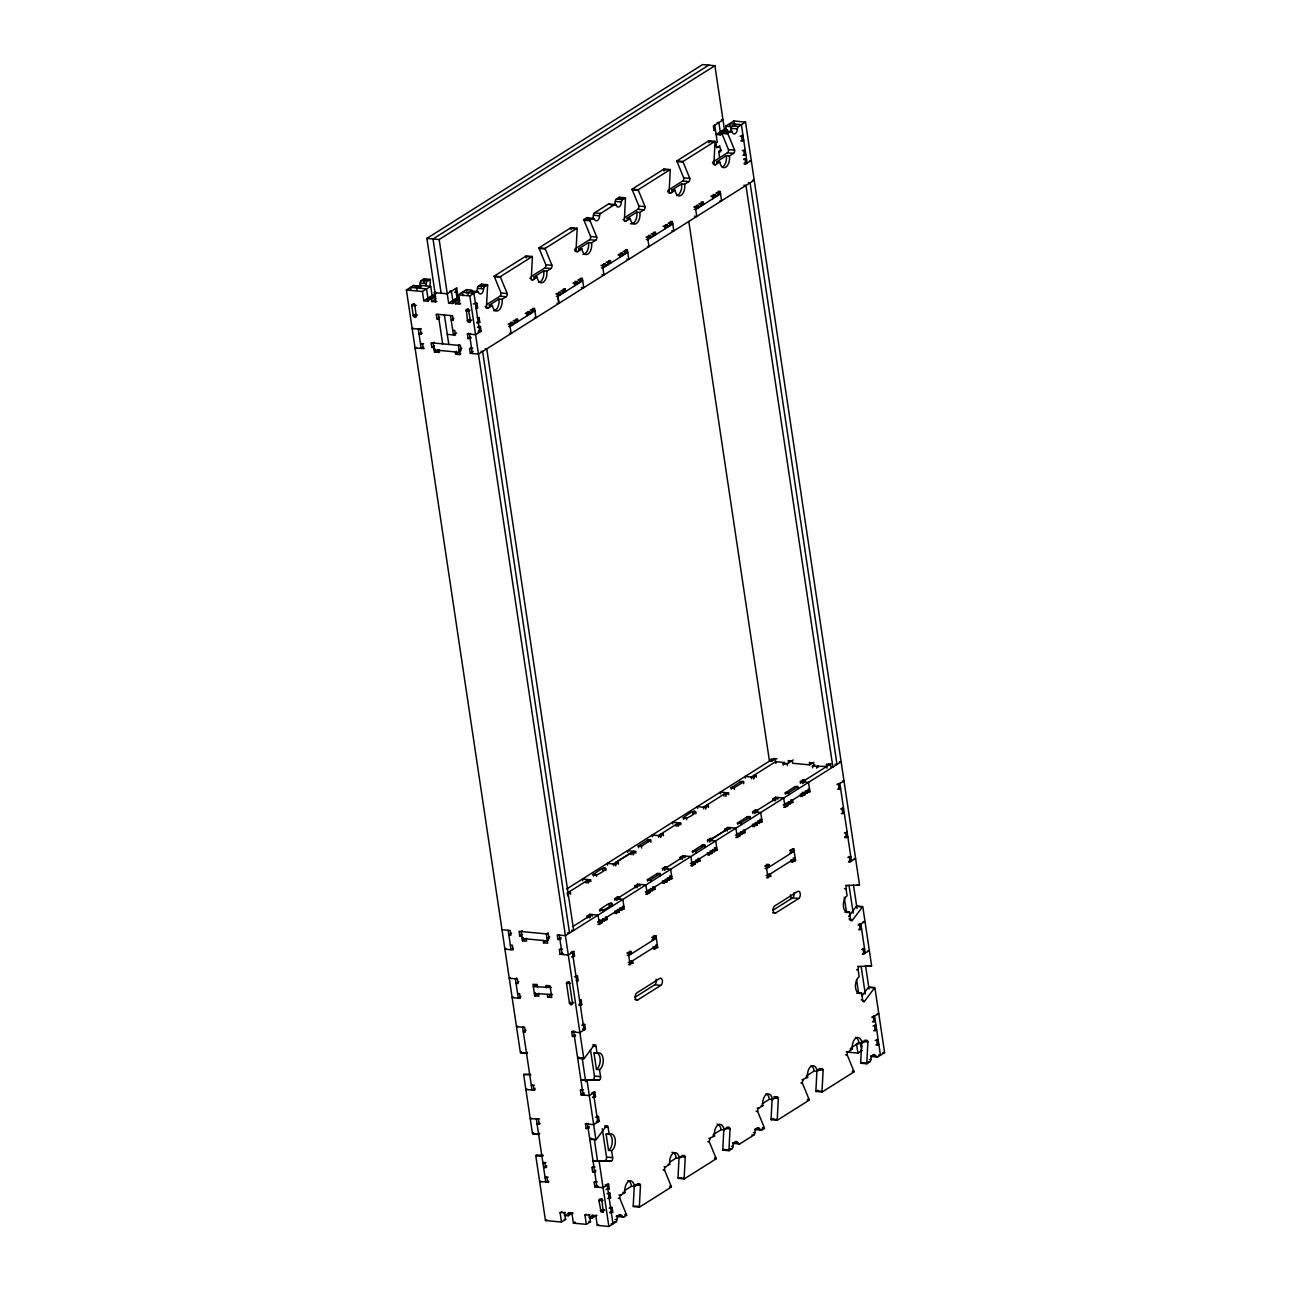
<?xml version="1.0" encoding="UTF-8"?>
<svg xmlns="http://www.w3.org/2000/svg" width="1291" height="1291" viewBox="0 0 1291 1291"><rect width="100%" height="100%" fill="white"/><g stroke="black" fill="none" stroke-linecap="round" stroke-linejoin="round"><path stroke-width="1.5" d="M424.061 282.164L424.19 279.518A2.485 1.404 -84.7 0 0 424.158 278.824L430.29 279.389A2.485 1.404 -84.7 0 1 430.323 280.099L429.984 286.715M481.317 287.506L481.446 284.859A2.485 1.404 -84.7 0 0 481.414 284.149L487.546 284.73A2.485 1.404 -84.7 0 1 487.595 285.424L486.497 306.596A2.485 1.404 -84.7 0 0 488.224 308.049L492.371 305.451A8.714 4.938 -84.7 0 0 498.407 310.55A8.714 4.938 -84.7 0 0 502.021 299.367L506.153 296.752A2.485 1.404 -84.7 0 0 507.185 293.557L500.505 277.291A2.485 1.404 -84.7 0 1 500.343 276.661L494.211 276.08A2.485 1.404 -84.7 0 0 494.372 276.71L501.053 292.992A2.485 1.404 -84.7 0 1 500.02 296.188L486.578 304.66M526.163 257.942L526.244 256.619A2.485 1.404 -84.7 0 0 526.195 255.925L532.328 256.489A2.485 1.404 -84.7 0 1 532.376 257.183L531.295 278.356A2.485 1.404 -84.7 0 0 533.022 279.824L537.153 277.21A8.714 4.938 -84.7 0 0 543.188 282.309A8.714 4.938 -84.7 0 0 546.803 271.126L550.934 268.512A2.485 1.404 -84.7 0 0 551.967 265.317L545.286 249.05A2.485 1.404 -84.7 0 1 545.125 248.421L538.992 247.856A2.485 1.404 -84.7 0 0 539.154 248.485L545.835 264.752A2.485 1.404 -84.7 0 1 544.802 267.947L531.359 276.419M570.961 229.701L571.025 228.378A2.485 1.404 -84.7 0 0 570.977 227.684L577.109 228.249A2.485 1.404 -84.7 0 1 577.158 228.959L576.076 250.131A2.485 1.404 -84.7 0 0 577.803 251.584L581.934 248.969A8.714 4.938 -84.7 0 0 587.97 254.069A8.714 4.938 -84.7 0 0 591.585 242.886L595.716 240.287A2.485 1.404 -84.7 0 0 596.749 237.092L590.068 220.809A2.485 1.404 -84.7 0 1 589.906 220.18L583.774 219.615A2.485 1.404 -84.7 0 0 583.935 220.245L590.616 236.511A2.485 1.404 -84.7 0 1 589.584 239.706L575.028 248.889M619.244 199.25L619.325 197.926A2.485 1.404 -84.7 0 0 619.277 197.233L625.409 197.797A2.485 1.404 -84.7 0 1 625.457 198.507L624.376 219.68A2.485 1.404 -84.7 0 0 626.103 221.132L630.234 218.518A8.714 4.938 -84.7 0 0 636.269 223.617A8.714 4.938 -84.7 0 0 639.884 212.434L644.015 209.836A2.485 1.404 -84.7 0 0 645.048 206.641L638.367 190.358A2.485 1.404 -84.7 0 1 638.206 189.729L632.074 189.164A2.485 1.404 -84.7 0 0 632.235 189.793L638.916 206.06A2.485 1.404 -84.7 0 1 637.883 209.255L624.441 217.727M664.042 171.025L664.107 169.702A2.485 1.404 -84.7 0 0 664.058 168.992L670.19 169.573A2.485 1.404 -84.7 0 1 670.239 170.267L669.158 191.439A2.485 1.404 -84.7 0 0 670.884 192.892L675.015 190.293A8.714 4.938 -84.7 0 0 681.051 195.393A8.714 4.938 -84.7 0 0 684.666 184.21L688.797 181.595A2.485 1.404 -84.7 0 0 689.83 178.4L683.149 162.133A2.485 1.404 -84.7 0 1 682.987 161.504L676.855 160.923A2.485 1.404 -84.7 0 0 677.017 161.553L683.697 177.835A2.485 1.404 -84.7 0 1 682.665 181.03L668.109 190.213M679.034 1157.833L678.017 1177.682A2.485 1.404 -84.7 0 0 678.065 1178.376L684.198 1178.957A2.485 1.404 -84.7 0 1 684.149 1178.247L685.247 1157.091A2.485 1.404 -84.7 0 0 683.52 1155.623L679.373 1158.237A8.714 4.938 -84.7 0 0 673.337 1153.137A8.714 4.938 -84.7 0 0 669.722 1164.321L665.591 1166.919A2.485 1.404 -84.7 0 0 664.558 1170.13L671.239 1186.397A2.485 1.404 -84.7 0 1 671.401 1187.026L639.416 1207.182L633.284 1206.617A2.485 1.404 -84.7 0 1 633.236 1205.923L634.252 1186.074M639.416 1207.182A2.485 1.404 -84.7 0 1 639.368 1206.488L640.465 1185.316A2.485 1.404 -84.7 0 0 638.738 1183.863L637.205 1183.718M708.824 142.785L708.888 141.461A2.485 1.404 -84.7 0 0 708.84 140.767L714.988 141.332A2.485 1.404 -84.7 0 1 715.02 142.042L713.939 163.199A2.485 1.404 -84.7 0 0 715.666 164.667L719.797 162.053A8.714 4.938 -84.7 0 0 725.849 167.152A8.714 4.938 -84.7 0 0 729.447 155.969L733.578 153.355A2.485 1.404 -84.7 0 0 734.611 150.159L727.93 133.893A2.485 1.404 -84.7 0 1 727.785 133.263L721.637 132.699A2.485 1.404 -84.7 0 0 721.798 133.328L728.479 149.595A2.485 1.404 -84.7 0 1 727.446 152.79L712.89 161.972M772.115 1099.141L771.098 1118.99A2.485 1.404 -84.7 0 0 771.147 1119.7L777.279 1120.265A2.485 1.404 -84.7 0 1 777.247 1119.571L778.328 1098.399A2.485 1.404 -84.7 0 0 776.601 1096.947L772.47 1099.545A8.714 4.938 -84.7 0 0 766.418 1094.445A8.714 4.938 -84.7 0 0 762.82 1105.629L758.672 1108.243A2.485 1.404 -84.7 0 0 757.639 1111.438L764.32 1127.705A2.485 1.404 -84.7 0 1 764.482 1128.334L761.577 1130.174A2.485 1.404 -84.7 0 1 760.044 1129.431A4.986 2.824 -84.7 0 0 756.978 1127.979A4.986 2.824 -84.7 0 0 754.848 1132.723A2.485 1.404 -84.7 0 1 753.783 1135.079L739.695 1143.971A2.485 1.404 -84.7 0 1 738.162 1143.245A4.986 2.824 -84.7 0 0 735.095 1141.777A4.986 2.824 -84.7 0 0 732.965 1146.521A2.485 1.404 -84.7 0 1 731.884 1148.893L728.979 1150.717L722.847 1150.152A2.485 1.404 -84.7 0 1 722.799 1149.442L723.815 1129.593M728.979 1150.717A2.485 1.404 -84.7 0 1 728.947 1150.023L730.028 1128.85A2.485 1.404 -84.7 0 0 728.302 1127.398L726.768 1127.253M861.694 1042.676L860.677 1062.525A2.485 1.404 -84.7 0 0 860.71 1063.219L866.842 1063.8A2.485 1.404 -84.7 0 1 866.81 1063.09L867.891 1041.934A2.485 1.404 -84.7 0 0 866.164 1040.465L862.033 1043.08A8.714 4.938 -84.7 0 0 855.981 1037.98A8.714 4.938 -84.7 0 0 852.383 1049.163L848.235 1051.778A2.485 1.404 -84.7 0 0 847.219 1054.973L853.9 1071.24A2.485 1.404 -84.7 0 1 854.045 1071.869L822.06 1092.041L815.928 1091.46A2.485 1.404 -84.7 0 1 815.896 1090.766L816.913 1070.917M822.06 1092.041A2.485 1.404 -84.7 0 1 822.028 1091.331L823.109 1070.158A2.485 1.404 -84.7 0 0 821.383 1068.706L819.075 1068.496M521.435 1051.745L520.806 1052.585L526.938 1053.149L527.567 1052.31M578.691 1057.071L578.061 1057.926L584.194 1058.491L594.312 1044.935A2.485 1.404 -84.7 0 1 596.039 1046.404L597.087 1053.375A8.714 4.938 -84.7 0 1 603.123 1058.475A8.714 4.938 -84.7 0 1 599.508 1069.658L600.557 1076.646A2.485 1.404 -84.7 0 1 599.524 1079.841L580.902 1079.857M533.538 1132.74L532.909 1133.579L539.041 1134.16L539.67 1133.304M590.794 1138.065L590.165 1138.92L596.297 1139.485L606.415 1125.946A2.485 1.404 -84.7 0 1 608.142 1127.398L609.191 1134.369A8.714 4.938 -84.7 0 1 615.226 1139.485A8.714 4.938 -84.7 0 1 611.627 1150.668L612.66 1157.64A2.485 1.404 -84.7 0 1 611.627 1160.835L593.424 1160.706L611.627 1160.835M848.671 916.529L856.256 906.363L862.404 906.928L852.286 920.483L849.978 920.273M862.049 995.829L868.359 987.357L874.507 987.938L864.389 1001.477L862.856 1001.332M603.22 1211.942L602.026 1200.969A1.872 1.42 57.8 0 0 600.234 1199.081A1.872 1.42 57.8 0 0 598.959 1200.678L601.073 1211.749A2.13 1.614 57.8 0 0 603.107 1212.007L603.123 1212.039M638.335 846.008L641.191 846.412L650.874 840.005L647.743 840.102L638.335 846.008L638.609 847.751M471.796 320.023L470.489 320.83A1.872 1.42 57.8 0 1 469.23 322.427A1.872 1.42 57.8 0 1 467.423 320.539L466.341 309.469A2.13 1.614 57.8 0 1 468.391 309.759L470.489 320.83L467.423 320.539L469.149 319.458M616.469 864.421L616.146 862.243L630.831 852.964L632.88 853.157L635.64 851.415L635.898 853.157M707.775 841.893L707.516 840.151L710.276 838.408L712.325 838.601L727.011 829.338L727.269 831.081M435.002 292.67L426.885 238.399L702.627 64.55L714.891 65.696L724.396 129.278L716.15 134.49L720.249 134.877L722.992 133.134M708.759 65.115L433.018 238.964L441.135 293.251M426.885 238.399L439.166 239.529L714.891 65.696M526.55 1053.504L520.418 1052.923L406.407 290.007L413.443 285.569L419.575 286.134A2.485 1.404 -84.7 0 1 421.108 286.876L414.976 286.295A2.485 1.404 -84.7 0 0 413.443 285.569M419.51 285.908A4.986 2.824 -84.7 0 0 420.172 283.019A2.485 1.404 -84.7 0 1 421.237 280.647L424.158 278.824M416.638 287.974L420.785 285.359L430.726 286.295L432.114 295.591L423.819 300.803L422.415 291.508L430.726 286.295M425.901 285.795A4.986 2.824 -84.7 0 0 426.304 283.6A2.485 1.404 -84.7 0 1 427.386 281.228L430.29 279.389M417.59 314.972L416.299 315.779A1.872 1.42 57.8 0 1 415.024 317.392A1.872 1.42 57.8 0 1 413.233 315.504L411.748 305.515L414.072 304.047M414.54 304.063L411.781 305.806L415.896 305.434M435.729 298.495L435.438 296.607L431.307 299.205L431.646 301.545L435.745 301.916L434.357 292.621L435.648 291.798M415.04 314.359L413.233 315.504L416.299 315.779L414.814 305.806L415.847 305.144M423.819 300.803L427.902 301.19L427.547 298.866L435.858 293.654M427.902 301.19L428.935 300.545M431.646 301.545L435.793 298.931M435.745 301.916L436.778 301.271M434.357 292.621L447.267 293.815L456.917 287.732L457.03 298.576M715.424 129.842L714.052 130.714L713.358 126.066L723.008 119.966L721.395 119.821M455.513 303.756L459.644 301.158L459.289 298.834L455.158 301.432L455.513 303.756L459.596 304.143L458.208 294.832L466.503 289.62L471.909 290.12L467.762 292.734L468.1 294.768M726.478 131.44L725.703 126.211L733.933 120.999L745.536 122.08L859.548 884.997L858.015 884.851M439.166 239.529L448.655 303.127L456.966 297.914L455.578 288.603M448.655 303.127L452.754 303.498L452.399 301.174L459.322 296.833M720.249 134.877L719.894 132.553L726.333 128.471M476.089 292.379A4.986 2.824 -84.7 0 0 477.444 288.361A2.485 1.404 -84.7 0 1 478.509 285.989L481.414 284.149M494.211 276.08L526.195 255.925M538.992 247.856L570.977 227.684M583.774 219.615L586.679 217.776L592.827 218.357A2.485 1.404 -84.7 0 1 594.344 219.083A4.986 2.824 -84.7 0 0 597.41 220.551A4.986 2.824 -84.7 0 0 599.557 215.807A2.485 1.404 -84.7 0 1 600.622 213.435L614.71 204.559A2.485 1.404 -84.7 0 1 616.243 205.285A4.986 2.824 -84.7 0 0 619.309 206.754A4.986 2.824 -84.7 0 0 621.439 202.009A2.485 1.404 -84.7 0 1 622.504 199.637L625.409 197.797M592.424 218.728A4.986 2.824 -84.7 0 0 593.424 215.226A2.485 1.404 -84.7 0 1 594.489 212.87L608.577 203.978L614.71 204.559M614.484 204.64A4.986 2.824 -84.7 0 0 615.307 201.428A2.485 1.404 -84.7 0 1 616.372 199.072L619.277 197.233M632.074 189.164L664.058 168.992M676.855 160.923L708.84 140.767M721.637 132.699L724.558 130.859L730.69 131.424A2.485 1.404 -84.7 0 1 732.223 132.166A4.986 2.824 -84.7 0 0 735.289 133.618A4.986 2.824 -84.7 0 0 737.419 128.89A2.485 1.404 -84.7 0 1 738.484 126.518L745.536 122.08M725.703 126.211L731.093 126.712L735.257 124.114L735.563 126.147M413.233 328.124L412.2 328.785L421.415 328.898M724.025 131.94L727.527 129.713M452.754 303.498L453.786 302.852M458.208 294.832L469.795 295.913L476.847 291.476A2.485 1.404 -84.7 0 1 478.38 292.202A4.986 2.824 -84.7 0 0 481.43 293.67A4.986 2.824 -84.7 0 0 483.576 288.926A2.485 1.404 -84.7 0 1 484.641 286.554L487.546 284.73M500.343 276.661L532.328 256.489M545.125 248.421L577.109 228.249M589.906 220.18L592.827 218.357M638.206 189.729L670.19 169.573M682.987 161.504L714.988 141.332M727.785 133.263L730.69 131.424M419.704 328.479L418.332 329.35L421.221 348.748L423.27 347.457M459.596 304.143L460.629 303.482M453.964 318.441L451.205 320.184L453.254 320.378L452.56 315.714L436.197 314.197L436.891 318.845L439.65 317.118M421.608 332.384L419.026 334.014L422.109 333.546M719.813 145.738L716.602 147.771L715.908 143.123L717.28 142.252L714.762 125.195M476.25 308.823L477.622 307.952L476.928 303.288L473.248 303.95M740.098 136.265L743.019 135.539L741.486 135.394M465.938 310.566L468.004 309.259M468.73 309.114L465.986 310.857L469.053 311.131M719.458 156.598L718.7 151.563L721.459 149.821M469.004 310.857L470.037 310.195M421.56 343.438L420.527 344.084L423.609 343.632M740.792 140.913L743.713 140.186M416.38 347.36L415.089 348.167L424.303 348.28M489.676 306.855A8.714 4.938 -84.7 0 1 489.305 305.16L498.955 299.076L502.021 299.367M534.458 278.614A8.714 4.938 -84.7 0 1 534.087 276.919L543.737 270.836L546.803 271.126M579.239 250.389A8.714 4.938 -84.7 0 1 578.868 248.695L588.518 242.611L591.585 242.886M627.539 219.938A8.714 4.938 -84.7 0 1 627.168 218.244L636.818 212.16L639.884 212.434M672.321 191.697A8.714 4.938 -84.7 0 1 671.949 190.003L681.6 183.919L684.666 184.21M717.118 163.457A8.714 4.938 -84.7 0 1 716.731 161.762L726.381 155.678L729.447 155.969M434.357 342.212L433.147 342.97L434.518 352.265L439.634 352.007M461.791 348.231L459.031 349.974L461.081 350.151L460.387 345.504L431.081 342.777L431.775 347.424L434.534 345.698M477.702 318.506L479.074 317.634L479.768 322.298L476.863 323.024M742.244 150.611L745.165 149.885M456.627 332.884L453.415 334.918L450.511 315.537M435.406 349.183L434.196 349.942L459.418 352.298L460.629 351.539M742.938 155.259L745.859 154.533L744.326 154.387M434.518 352.265L438.391 349.829M439.295 349.667L438.262 350.329L438.601 352.653M471.183 338.113L468.1 338.581L467.407 333.933L468.439 333.272M467.407 333.933L475.588 334.692L481.107 331.206L480.413 326.558L477.492 327.285M743.584 159.519L746.488 158.793L744.197 158.583M470.489 333.465L469.456 334.111L472.361 353.508M468.1 338.581L470.699 336.951M459.58 344.552L458.37 345.326L459.741 354.622L455.642 354.234L455.303 351.91L456.336 351.265M744.278 164.183L751.33 160.842L749.797 160.697M455.642 354.234L459.515 351.798M459.741 354.622L460.774 353.976M752.685 180.094L754.218 180.224L478.493 354.073L470.311 353.314L469.617 348.667L470.908 347.844M508.186 324.057L512.479 322.46L512.834 324.783L509.38 324.461M513.253 320.862L517.546 319.264L517.885 321.604L514.496 321.491M525.195 313.342L529.488 311.744L529.843 314.068L526.002 313.713M530.246 310.147L534.539 308.549L535.943 317.86L534.393 317.715M555.985 293.928L560.278 292.331L560.633 294.655L557.179 294.332M561.036 290.733L565.329 289.136L565.684 291.459L562.279 291.363M572.994 283.197L577.287 281.599L577.626 283.939L573.801 283.568M581.418 287.506L583.742 287.732L582.338 278.42L578.045 280.018M601.025 265.526L605.318 263.929L605.657 266.253L602.203 265.93M606.076 262.347L610.369 260.75L610.724 263.074L607.464 262.896M618.034 254.811L622.31 253.214L622.665 255.537L619.212 255.215M623.085 251.616L627.378 250.018L628.798 259.33L626.845 259.152M646.065 237.141L650.357 235.543L650.696 237.867L647.243 237.544M651.116 233.945L655.408 232.348L655.747 234.672L652.601 234.446M663.058 226.409L667.35 224.812L667.705 227.135L664.252 226.829M671.885 230.75L673.821 230.944L672.401 221.632L668.125 223.23M693.848 206.996L698.141 205.398L698.496 207.738L695.042 207.415M698.915 203.817L703.192 202.219L703.547 204.543L700.4 204.317M710.857 196.28L715.149 194.683L715.488 197.007L712.051 196.684M720.055 200.654L721.604 200.799L720.2 191.504L715.908 193.085M514.835 321.314L515.98 320.588M562.634 291.185L563.78 290.459M608.836 262.057L607.577 262.848M652.697 234.397L653.843 233.671M700.497 204.252L702.223 203.171M472.7 348.199L469.617 348.667M556.356 296.252L557.89 296.397L582.693 280.744L578.868 280.389M470.311 353.314L473.151 351.523M566.636 889.015L772.228 759.382M688.797 221.374L769.468 761.125L771.518 761.319L775.649 758.705M567.023 893.194L588.567 879.623L588.954 882.237M775.73 761.625L751.249 777.053L751.507 778.796M567.378 894.276L570.396 892.565L570.654 894.308M586.066 883.109L585.807 881.366L587.857 881.543L590.616 879.817L590.875 881.559M607.512 865.148L607.254 863.405L615.436 864.163L618.179 862.42L618.454 864.163M652.552 836.746L652.278 835.003L660.443 835.761L663.203 834.034L663.461 835.777M676.145 826.321L675.887 824.562L677.936 824.755L680.68 823.029L680.954 824.771M697.576 808.36L697.318 806.617L705.499 807.375L708.259 805.632L708.517 807.375M723.944 796.176L723.67 794.433L725.72 794.627L728.479 792.884L728.737 794.627M745.375 778.231L745.117 776.488L753.298 777.247L756.058 775.504L756.316 777.247M511.607 933.232L508.848 934.974L510.881 935.168L510.187 930.521L502.005 929.746M783.347 765.143L783.088 763.384L784.476 762.529L784.734 764.272M522.306 930.763L521.096 931.537L522.468 940.832L526.567 941.22L526.212 938.896M783.088 763.384L787.187 763.772L793.207 759.963M549.756 936.798L546.997 938.525L549.046 938.718L548.352 934.071L519.03 931.344L519.74 935.991L522.484 934.248M505.943 948.482L504.91 949.143L513.092 949.902L512.398 945.254L510.348 945.06M523.355 937.75L522.145 938.509L547.368 940.865L548.562 940.106M522.468 940.832L526.615 938.234M513.108 948.401L511.042 949.708L508.154 930.327M788.559 762.9L788.204 760.577L792.303 760.964L792.642 763.288L809.683 764.869L813.83 762.271M548.126 932.731L546.319 933.877L547.691 943.188L543.608 942.801L543.253 940.477M812.668 767.871L812.394 766.128L814.815 764.595M812.394 766.128L826.74 766.451M543.608 942.801L547.739 940.203M587.357 917.804L587.098 916.061L589.858 914.318L598.04 915.093L599.427 924.388L597.894 924.243M614.936 900.424L614.677 898.681L617.421 896.938L619.47 897.132L619.728 898.875M635.156 887.675L634.898 885.933L637.641 884.19L645.823 884.948L647.227 894.26L645.694 894.114M662.719 870.295L662.461 868.553L665.22 866.81L667.269 867.003L667.528 868.746M680.196 859.29L679.937 857.531L682.697 855.804L690.879 856.562L692.25 865.858L690.717 865.728M725.219 830.888L724.961 829.145L727.721 827.402L735.902 828.16L737.29 837.472L735.757 837.326M752.798 813.508L752.54 811.765L755.3 810.022L757.333 810.215L757.607 811.958M773.019 800.759L772.76 799.016L775.52 797.273L783.702 798.032L785.089 807.343L783.556 807.198M800.598 783.363L800.323 781.62L803.083 779.893L805.132 780.071L805.39 781.813M572.946 926.47L591.907 914.512L592.166 916.255M830.92 763.82L802.373 781.813L802.631 783.556M839.602 761.674L841.135 761.819L565.41 935.652L557.228 934.894L557.922 939.541L561.02 937.589M561.004 939.09L557.922 939.541M510.284 977.561L509.251 978.223L517.433 978.981L518.127 983.629L516.077 983.435L518.837 981.709M571.606 956.954L574.511 956.228L573.817 951.564L568.298 955.05L560.116 954.275L559.423 949.627L560.455 948.982M599.427 924.388L602.187 922.645L601.832 920.322L599.54 920.112M602.945 921.064L607.238 919.466L606.883 917.143L605.35 916.997M614.903 913.528L619.18 911.93L618.841 909.606L617.308 909.461M619.954 910.349L624.247 908.751L622.859 899.44L614.677 898.681M647.227 894.26L649.97 892.517L649.631 890.193L648.098 890.048M650.745 890.935L655.037 889.338L654.682 887.014L652.568 886.804M662.686 883.399L666.979 881.801L666.64 879.478L665.107 879.332M667.737 880.204L672.03 878.606L670.642 869.311L662.461 868.553M692.25 865.858L695.01 864.131L694.671 861.807L693.138 861.662M695.784 862.533L700.061 860.936L699.722 858.612L697.802 858.434M707.726 854.997L712.019 853.399L711.664 851.076L710.131 850.93M712.777 851.818L717.07 850.22L715.682 840.909L707.516 840.151M737.29 837.472L740.05 835.729L739.695 833.405L738.162 833.26M740.808 834.147L745.101 832.55L744.762 830.226L743.035 830.065M752.766 826.611L757.059 825.014L756.704 822.69L755.17 822.545M757.817 823.416L762.11 821.818L760.722 812.523L752.54 811.765M785.089 807.343L787.849 805.6L787.494 803.276L785.961 803.131M788.607 804.003L792.9 802.405L792.545 800.081L790.818 799.92M800.549 796.466L804.842 794.885L804.503 792.545L802.195 792.335M805.616 793.287L809.909 791.69L808.505 782.378L800.323 781.62M516.674 977.981L515.383 978.788L518.288 998.169L520.87 996.539M562.505 949.175L559.423 949.627M560.116 954.275L562.198 952.984M563.199 953.823L562.166 954.469L559.277 935.087M836.988 784.541L844.04 781.2L842.507 781.055M837.681 789.188L840.602 788.462L838.682 788.285M513.189 996.959L512.156 997.604L520.338 998.363L519.644 993.715L517.594 993.521M536.798 984.404L533.361 986.582L551.435 987.518M535.442 992.908L534.409 993.554L552.483 994.49M549.046 986.05L546.303 987.793L545.948 985.453L550.031 985.84L551.773 997.475L547.691 997.088L547.336 994.764M537.427 986.953L537.088 984.63L532.989 984.258L534.732 995.877L538.863 993.279M576.787 981.515L578.158 980.644L577.464 975.996L574.56 976.722M840.635 808.957L843.556 808.231L842.022 808.085M569.363 981.757L566.523 983.548L569.412 1002.946A1.872 1.42 57.8 0 0 571.203 1004.818A1.872 1.42 57.8 0 0 572.478 1003.22L573.769 1002.413M547.691 997.088L551.822 994.49M570.622 983.193L566.523 983.548A1.872 1.42 57.8 0 1 567.782 981.951A1.872 1.42 57.8 0 1 569.589 983.839L572.478 1003.22L569.412 1002.946L570.444 1002.284M841.329 813.62L844.249 812.894M626.845 953.097L631.138 951.499L631.477 953.823L628.023 953.5M651.665 937.444L655.957 935.846L657.684 947.481L653.391 949.079M764.708 866.164L769 864.567L769.355 866.89L766.273 866.616M791.27 862.146L795.546 860.564L793.82 848.929L789.527 850.527M517.53 1026.038L516.497 1026.684L524.679 1027.442L525.372 1032.106L523.323 1031.912L526.082 1030.17M523.662 1026.603L522.629 1027.249L532.053 1090.266L535.152 1088.297M628.588 964.716L632.864 963.118L632.525 960.794L630.992 960.649M766.451 877.799L770.743 876.202L770.388 873.878L768.855 873.733M579.691 1000.896L581.063 1000.025L581.757 1004.688L578.852 1005.415M844.233 833.002L847.138 832.275M844.927 837.649L847.832 836.923L844.766 836.649M575.496 1036.011L572.413 1036.479L571.719 1031.832L573.269 1030.847M571.719 1031.832L579.901 1032.59L585.404 1029.105L584.71 1024.457L581.805 1025.183M847.88 857.434L850.801 856.708L849.268 856.562M574.785 1031.364L573.753 1032.009L583.177 1095.026L584.21 1094.365M572.413 1036.479L575.253 1034.688M635.011 997.217L654.698 984.807L660.831 985.372A3.744 2.114 -84.7 0 0 662.38 980.579A3.744 2.114 -84.7 0 0 659.798 978.4L636.818 992.876A3.744 2.114 -84.7 0 0 635.269 997.669A3.744 2.114 -84.7 0 0 637.867 999.863L660.831 985.372M772.873 910.3L792.561 897.874L798.709 898.455A3.744 2.114 -84.7 0 0 800.242 893.662A3.744 2.114 -84.7 0 0 797.66 891.468L774.681 905.959A3.744 2.114 -84.7 0 0 773.131 910.752A3.744 2.114 -84.7 0 0 775.73 912.947L798.709 898.455M848.574 862.081L855.626 858.741L854.093 858.596M532.392 1084.956L531.359 1085.602L534.426 1085.15M526.954 1089.039L525.921 1089.685L535.136 1089.798M531.295 1118.119L530.262 1118.764L539.477 1118.877M592.601 1097.495L595.522 1096.769L594.828 1092.121L589.309 1095.591L581.128 1094.833L580.434 1090.185L581.466 1089.523M537.427 1118.684L536.394 1119.345L545.819 1182.346L547.884 1181.039M583.516 1089.717L580.434 1090.185M581.128 1094.833L584.226 1092.88M539.412 1122.524L537.088 1123.993L540.171 1123.525M857.999 925.082L865.035 921.758L863.13 921.564M858.693 929.73L861.597 929.004L859.306 928.794M589.245 1128.108L586.179 1128.56L585.469 1123.912L586.501 1123.267M585.469 1123.912L593.65 1124.671L599.169 1121.201L598.475 1116.537L595.554 1117.264M861.646 949.514L864.55 948.788L863.017 948.643M588.551 1123.444L587.518 1124.106L596.942 1187.107L597.975 1186.461M586.179 1128.56L589.277 1126.607M862.34 954.162L869.392 950.822L867.859 950.692M543.947 1162.303L542.914 1162.965L545.996 1162.497M546.706 1165.66L543.608 1167.613L546.69 1167.145M546.674 1176.714L545.109 1177.699L548.191 1177.231M540.703 1181.12L539.67 1181.765L548.885 1181.878M595.764 1171.728L592.682 1172.18L591.988 1167.532L593.812 1166.386M595.07 1167.064L591.988 1167.532M592.682 1172.18L595.797 1170.227M605.979 1189.544L609.287 1188.85L608.594 1184.202L603.075 1187.672L594.893 1186.913L594.199 1182.266L595.232 1181.604M597.281 1181.798L594.199 1182.266M594.893 1186.913L596.958 1185.606M541.881 1156.091L535.749 1155.526L545.464 1220.544L546.771 1219.737M545.464 1220.544L561.488 1222.044L560.1 1212.733L561.908 1211.587M871.748 1017.163L878.8 1013.838L877.267 1013.693M560.1 1212.733L565.216 1212.459M564.183 1213.12L564.538 1215.444L566.087 1214.46M564.538 1215.444L568.282 1215.783L567.943 1213.459L568.976 1212.814M872.458 1021.827L875.363 1021.1L873.442 1020.923M568.282 1215.783L572.381 1212.895M567.943 1213.459L573.059 1213.185M561.488 1222.044L565.619 1219.43L564.651 1212.895M607.706 1198.5L610.611 1197.774L609.917 1193.126L607.012 1193.852M873.087 1026.087L876.008 1025.361L874.475 1025.215M602.074 1198.726L598.959 1200.678L603.058 1200.307M873.781 1030.734L876.702 1030.008L874.588 1029.815M572.026 1213.847L573.414 1223.142L586.34 1224.352L584.952 1215.041L586.243 1214.234M846.638 1052.068L857.934 1053.117L856.546 1043.806L857.579 1043.16M624.295 1190.754L631.525 1186.187L634.591 1186.477L638.738 1183.863M669.674 1162.126L676.306 1157.946L679.373 1158.237M713.261 1134.66L721.088 1129.706L724.17 1129.996L728.302 1127.398M762.158 1103.821L769.388 1099.254L772.47 1099.545M806.342 1075.968L814.185 1071.03L817.251 1071.32L821.383 1068.706M851.124 1047.743L858.967 1042.789L862.033 1043.08M573.414 1223.142L575.221 1222.012M618.889 1194.982L620.81 1195.159L624.941 1192.561A8.714 4.938 -84.7 0 1 628.556 1181.362A8.714 4.938 -84.7 0 1 634.591 1186.477M708.84 1138.549L714.52 1136.08A8.714 4.938 -84.7 0 1 718.119 1124.897A8.714 4.938 -84.7 0 1 724.17 1129.996M801.921 1079.857L807.601 1077.404A8.714 4.938 -84.7 0 1 811.2 1066.221A8.714 4.938 -84.7 0 1 817.251 1071.32M584.952 1215.041L590.068 1214.783M856.546 1043.806L861.678 1043.548M589.035 1215.428L589.39 1217.752L592.149 1218.01L591.794 1215.686L592.827 1215.025M601.445 1209.715L600.412 1210.377L604.511 1210.006M600.46 1210.651L601.493 1210.006M589.39 1217.752L590.939 1216.784M860.629 1044.193L860.984 1046.517L861.759 1046.033M592.149 1218.01L596.281 1215.396M603.526 1210.942L604.559 1210.296M591.794 1215.686L596.926 1215.412M609.852 1212.846L612.757 1212.12L612.063 1207.456L609.158 1208.198M875.233 1040.433L878.138 1039.707L876.605 1039.562M586.34 1224.352L590.471 1221.738L589.761 1216.945M857.934 1053.117L861.807 1050.664M875.927 1045.081L878.832 1044.354L877.299 1044.209M595.893 1216.057L597.281 1225.369L598.572 1224.562M616.42 1216.38A2.485 1.404 -84.7 0 0 617.566 1216.525L619.212 1215.493M722.847 1150.152L723.944 1149.458M732.691 1143.471A2.485 1.404 -84.7 0 0 733.546 1143.39L733.998 1143.116M754.573 1129.673A2.485 1.404 -84.7 0 0 755.445 1129.593L756.348 1129.028M771.147 1119.7L773.148 1118.442M815.928 1091.46L817.929 1090.201M860.71 1063.219L861.807 1062.541M870.78 1056.619A2.485 1.404 -84.7 0 0 871.425 1056.474L873.055 1055.441M597.281 1225.369L608.868 1226.45L615.904 1222.012A2.485 1.404 -84.7 0 0 616.985 1219.64A4.986 2.824 -84.7 0 1 619.115 1214.896A4.986 2.824 -84.7 0 1 622.181 1216.364A2.485 1.404 -84.7 0 0 623.714 1217.09L626.619 1215.267A2.485 1.404 -84.7 0 0 626.458 1214.637L619.777 1198.355A2.485 1.404 -84.7 0 1 620.81 1195.159M684.198 1178.957L716.182 1158.785A2.485 1.404 -84.7 0 0 716.021 1158.156L709.34 1141.889A2.485 1.404 -84.7 0 1 710.373 1138.694M777.279 1120.265L809.263 1100.11A2.485 1.404 -84.7 0 0 809.102 1099.48L802.421 1083.197A2.485 1.404 -84.7 0 1 803.454 1080.002M866.842 1063.8L869.763 1061.96A2.485 1.404 -84.7 0 0 870.828 1059.588A4.986 2.824 -84.7 0 1 872.958 1054.86A4.986 2.824 -84.7 0 1 876.024 1056.312A2.485 1.404 -84.7 0 0 877.557 1057.055L884.593 1052.601L874.878 987.583L868.746 987.018M845.524 885.448L859.144 885.142L857.224 884.964M857.644 966.443L871.247 966.136M524.049 1074.37L530.101 1074.16M530.94 1074.919L523.646 1074.532L532.521 1133.934L538.654 1134.499M581.321 1079.712L599.524 1079.841M542.946 1155.122L536.168 1155.38L543.059 1155.913M717.247 122.435L718.861 122.58L720.281 131.892L722.298 132.085M738.484 126.518L732.352 125.937A2.485 1.404 -84.7 0 0 731.287 128.309A4.986 2.824 -84.7 0 1 729.931 132.328M731.287 128.309L737.419 128.89M724.396 129.278L726.188 129.439M724.558 130.859A2.485 1.404 -84.7 0 1 726.091 131.585L732.223 132.166M719.894 132.553L722.653 132.812M721.798 133.328L727.93 133.893M708.888 141.461L715.02 142.042M718.006 146.9L720.055 147.093L720.749 151.741L718.7 151.563M728.479 149.595L734.611 150.159M727.446 152.79L733.578 153.355M744.116 163.166L747.182 163.457L741.389 124.678L729.802 123.597L730.125 125.776M716.731 161.762L719.797 162.053M712.406 163.053L713.939 163.199M713.358 164.441L715.666 164.667M677.017 161.553L683.149 162.133M664.107 169.702L670.239 170.267M748.538 182.693L750.087 182.838L837.004 764.417L834.954 764.24M683.697 177.835L689.83 178.4M743.89 185.258L745.956 185.452L832.873 767.032L830.823 766.838L830.468 764.514L826.385 764.127L826.998 768.21M682.665 181.03L688.797 181.595M718.28 191.326L720.2 191.504M717.118 193.505L720.572 193.828L695.752 209.465L694.219 209.32M671.949 190.003L675.015 190.293M713.229 194.505L715.149 194.683M716.263 195.425L717.796 195.554L717.376 192.827M667.625 191.294L669.158 191.439M668.189 192.649L670.884 192.892M632.235 189.793L638.367 190.358M701.287 202.042L703.192 202.219M619.325 197.926L625.457 198.507M696.607 205.269L698.141 205.398M699.254 206.14L700.787 206.286L700.448 203.962M616.372 199.072L622.504 199.637M615.307 201.428L621.439 202.009M638.916 206.06L645.048 206.641M616.243 205.285L610.11 204.72A2.485 1.404 -84.7 0 0 608.577 203.978M637.883 209.255L644.015 209.836M694.477 216.226L696.785 216.452L695.381 207.141M594.489 212.87L600.622 213.435M670.497 221.455L672.401 221.632M593.424 215.226L599.557 215.807M627.168 218.244L630.234 218.518M669.319 223.633L672.772 223.956L647.953 239.61L646.42 239.464M622.843 219.535L624.376 219.68M665.43 224.634L667.35 224.812M624.182 220.955L626.103 221.132M668.464 225.554L669.997 225.699L669.529 222.52M594.344 219.083L588.212 218.518A2.485 1.404 -84.7 0 0 586.679 217.776M583.935 220.245L590.068 220.809M653.875 232.202L655.408 232.348M648.808 235.398L650.357 235.543M571.025 228.378L577.158 228.959M651.455 236.269L652.988 236.414L652.649 234.091M590.616 236.511L596.749 237.092M589.584 239.706L595.716 240.287M647.453 246.436L649.002 246.581L647.598 237.27M625.457 249.841L627.378 250.018M624.295 252.035L627.749 252.358L602.929 267.995L601.396 267.85M578.868 248.695L581.934 248.969M620.406 253.036L622.31 253.214M623.424 253.94L624.957 254.085L624.618 251.761M574.543 249.986L576.076 250.131M575.108 251.325L577.803 251.584M539.154 248.485L545.286 249.05M608.836 260.604L610.369 260.75M603.785 263.784L605.318 263.929M526.244 256.619L532.376 257.183M606.431 264.671L607.964 264.816L607.609 262.476M545.835 264.752L551.967 265.317M544.802 267.947L550.934 268.512M602.058 274.805L603.978 274.983L602.558 265.672M580.417 278.243L582.338 278.42M534.087 276.919L537.153 277.21M574.979 281.39L577.287 281.599M578.4 282.342L579.933 282.487L579.449 279.308M529.746 278.211L531.295 278.356M531.101 279.631L533.022 279.824M494.372 276.71L500.505 277.291M563.409 288.958L565.329 289.136M424.19 279.518L430.323 280.099M481.446 284.859L487.595 285.424M558.745 292.186L560.278 292.331M561.391 293.057L562.924 293.202L562.569 290.878M421.237 280.647L427.386 281.228M478.509 285.989L484.641 286.554M420.172 283.019L426.304 283.6M477.444 288.361L483.576 288.926M501.053 292.992L507.185 293.557M476.847 291.476L470.699 290.911A2.485 1.404 -84.7 0 1 472.232 291.637L478.38 292.202M449.784 291.056L451.414 291.217L452.834 300.513L455.562 300.771M500.02 296.188L506.153 296.752M454.545 292.105L457.611 292.379M556.986 303.191L558.922 303.369L557.89 296.397M406.407 290.007L422.415 291.508M432.114 295.591L434.841 295.849M435.47 296.607L431.694 296.252L432.065 298.576L427.95 298.205L426.563 288.894L410.538 287.409L410.845 289.442M459.322 298.834L456.546 298.576L456.917 300.9M475.395 303.159L476.928 303.288M532.618 308.371L534.539 308.549M427.547 298.866L431.307 299.205M452.399 301.174L455.158 301.432M489.305 305.16L492.371 305.451M531.069 310.518L534.91 310.873L510.09 326.526L508.557 326.381M484.964 306.451L486.497 306.596M485.932 307.839L488.224 308.049M527.954 311.599L529.488 311.744M529.826 312.406L532.134 312.616L531.779 310.292M475.717 307.774L477.622 307.952M516.013 319.135L517.546 319.264M477.154 317.457L479.074 317.634M510.574 322.282L512.479 322.46M513.592 323.186L515.125 323.331L514.786 321.007M477.089 322.04L479.768 322.298M436.891 318.845L438.94 319.038M478.493 326.381L480.413 326.558M509.59 333.352L511.139 333.498L509.719 324.202M478.428 330.964L481.107 331.206M478.186 331.932L479.719 332.077L473.926 293.315L462.339 292.234L462.888 295.72M452.721 330.27L454.771 330.448L455.465 335.111L447.283 334.337M485.222 348.715L486.755 348.86L573.672 930.44L571.639 930.246M481.091 351.33L482.624 351.459L569.541 933.054L567.491 932.86M431.775 347.424L433.824 347.618M773.616 758.511L776.875 758.818M775.601 761.69L784.476 762.529M756.058 775.504L754.009 775.31L754.396 777.924M838.359 783.669L839.908 783.815L851.495 861.355L848.929 861.113M808.021 789.221L809.554 789.366L784.734 805.003L783.201 804.874M805.261 790.963L806.794 791.109L807.149 793.432M806.068 791.335L809.909 791.69M800.21 794.143L801.743 794.288L802.082 796.612M801.017 794.514L804.842 794.885M728.479 792.884L720.297 792.125L720.556 793.868M772.76 799.016L774.81 799.194L775.068 800.936M788.252 801.679L789.785 801.824L790.14 804.148M789.447 802.098L792.9 802.405M784.395 805.277L787.849 805.6M708.259 805.632L706.209 805.455L706.548 807.633M759.85 819.317L761.755 819.495L736.951 835.148L735.418 835.003M757.462 821.092L759.011 821.237L759.35 823.561M758.269 821.463L762.11 821.818M752.411 824.287L753.944 824.416L754.299 826.756M753.218 824.659L757.059 825.014M680.68 823.029L672.514 822.254L672.772 823.997M724.961 829.145L727.011 829.338M740.469 831.807L742.002 831.953L742.341 834.276M741.647 832.227L745.101 832.55M736.596 835.406L740.05 835.729M663.203 834.034L661.17 833.841L661.492 836.019M792.287 848.784L793.82 848.929M790.592 850.914L794.159 851.253L766.596 868.633L765.063 868.488M789.866 852.851L791.399 852.996L790.98 850.253M714.439 847.687L716.747 847.897L691.928 863.534L690.395 863.405M712.438 849.494L713.971 849.623L714.31 851.963M713.245 849.865L717.07 850.22M793.158 858.047L795.208 858.225L767.629 875.621L766.096 875.476M790.915 859.822L792.448 859.967L792.803 862.291M638.351 846.008L641.417 846.299L641.675 848.042M792.109 860.242L795.546 860.564M707.371 852.673L708.904 852.818L709.259 855.142M708.178 853.044L712.019 853.399M635.64 851.415L627.458 850.656L627.733 852.399M766.321 864.325L769 864.567M679.937 857.531L681.987 857.724L682.245 859.467M695.429 860.209L696.962 860.355L697.318 862.678M696.624 860.613L700.061 860.936M691.185 863.776L695.01 864.131M767.483 875.895L770.743 876.202M616.146 862.243L618.179 862.42M844.508 888.644L846.041 888.789L847.074 895.76A8.714 4.938 -84.7 0 0 843.475 906.944A8.714 4.938 -84.7 0 0 849.51 912.043L850.559 919.031A2.485 1.404 -84.7 0 0 852.286 920.483M669.384 876.073L671.691 876.282L646.872 891.936L645.339 891.791M667.399 877.88L668.932 878.025L669.271 880.349M668.205 878.251L672.03 878.606M662.348 881.075L663.881 881.204L664.22 883.544M662.767 881.414L666.979 881.801M590.616 879.817L582.435 879.042L582.693 880.801M856.643 906.024L862.775 906.589L871.651 965.991L865.486 965.603M634.898 885.933L636.931 886.126L637.205 887.869M650.39 888.595L651.923 888.741L652.278 891.064M651.197 888.983L655.037 889.338M646.145 892.162L649.97 892.517M845.008 912.285A8.714 4.938 -84.7 0 0 846.444 911.753L849.51 912.043M570.396 892.565L568.347 892.371L568.605 894.114M849.026 918.885L850.559 919.031M772.663 912.656L775.73 912.947M858.983 924.178L860.903 924.356L865.244 953.436L863.211 953.242M622.359 906.282L623.892 906.427L599.072 922.064L597.539 921.919M619.599 908.009L621.132 908.154L621.487 910.478M620.406 908.396L624.247 908.751M614.548 911.204L616.081 911.349L616.436 913.673M615.355 911.575L619.18 911.93M587.098 916.061L589.148 916.255L589.406 917.998M602.607 918.74L604.14 918.885L604.478 921.209M603.397 919.111L607.238 919.466M598.346 922.29L602.187 922.645M653.843 935.652L655.957 935.846M652.713 937.847L656.296 938.17L628.717 955.566L627.184 955.421M652.003 939.767L653.536 939.913L653.198 937.589M655.812 945.012L657.345 945.157L629.766 962.537L628.233 962.392M653.052 946.755L654.585 946.884L654.924 949.224M653.859 947.126L657.684 947.481M519.74 935.991L521.774 936.185M856.611 969.638L858.144 969.783L859.177 976.754A8.714 4.938 -84.7 0 0 855.578 987.938A8.714 4.938 -84.7 0 0 861.613 993.037L862.662 1000.025A2.485 1.404 -84.7 0 0 864.389 1001.477M629.411 951.338L631.138 951.499M572.284 951.419L573.817 951.564M570.912 952.29L572.446 952.435L584.032 1029.976L582.499 1029.831M572.591 956.034L574.511 956.228M629.427 962.812L632.864 963.118M856.74 993.312A8.714 4.938 -84.7 0 0 858.547 992.763L861.613 993.037M861.129 999.88L862.662 1000.025M575.931 975.851L577.464 975.996M576.254 980.466L578.158 980.644M873.136 1016.291L874.669 1016.437L880.462 1055.215L878.542 1055.037M634.785 999.573L637.867 999.863M534.732 995.877L538.831 996.265L538.476 993.941M579.53 999.896L581.063 1000.025M579.078 1004.43L581.757 1004.688M864.244 1040.288L866.164 1040.465M861.759 1041.353L867.891 1041.934M850.075 1048.954L852.383 1049.163M583.177 1024.312L584.71 1024.457M860.452 1050.358L862.065 1050.503M882.883 1052.455L884.593 1052.601M846.331 1051.584L848.235 1051.778M582.725 1028.862L585.404 1029.105M870.65 1055.812L876.024 1056.312M871.425 1056.474L877.557 1057.055M845.686 1054.828L847.219 1054.973M869.295 1059.459L870.828 1059.588M868.23 1061.815L869.763 1061.96M860.677 1062.525L866.81 1063.09M592.779 1044.806L594.312 1044.935M593.36 1046.146L596.039 1046.404M852.367 1071.094L853.9 1071.24M852.512 1071.724L854.045 1071.869M817.736 1069.658L823.109 1070.158M599.508 1069.658L596.442 1069.384L594.005 1053.101L597.087 1053.375M806.068 1077.259L807.601 1077.404M577.674 1058.265L583.822 1058.83L469.795 295.913M800.888 1083.052L802.421 1083.197M815.896 1090.766L822.028 1091.331M590.471 1049.615L594.425 1076.065L600.557 1076.646M807.569 1099.335L809.102 1099.48M773.922 1096.688L776.601 1096.947M807.343 1099.916L809.263 1100.11M774.1 1098.012L778.328 1098.399M761.27 1105.483L762.82 1105.629M593.295 1091.976L594.828 1092.121M757.139 1108.098L758.672 1108.243M591.907 1092.848L593.44 1092.993L597.798 1122.073L596.264 1121.927M756.106 1111.293L757.639 1111.438M593.215 1096.559L595.522 1096.769M771.098 1118.99L777.247 1119.571M762.787 1127.559L764.32 1127.705M762.174 1128.124L764.482 1128.334M755.057 1128.98L760.044 1129.431M755.445 1129.593L761.577 1130.174M596.942 1116.408L598.475 1116.537M725.042 1128.382L730.028 1128.85M753.315 1132.578L754.848 1132.723M751.862 1134.902L753.783 1135.079M597.249 1121.024L599.169 1121.201M604.882 1125.8L606.415 1125.946M712.971 1135.935L714.52 1136.08M604.688 1127.075L608.142 1127.398M732.788 1142.745L738.162 1143.245M733.546 1143.39L739.695 1143.971M707.807 1141.744L709.34 1141.889M611.627 1150.668L608.545 1150.378L606.125 1134.095L609.191 1134.369M731.416 1146.376L732.965 1146.521M729.98 1148.716L731.884 1148.893M722.799 1149.442L728.947 1150.023M589.793 1139.259L595.926 1139.84L587.05 1080.438M714.488 1158.011L716.021 1158.156M681.987 1155.477L683.52 1155.623M714.649 1158.64L716.182 1158.785M679.873 1156.591L685.247 1157.091M602.284 1128.721L606.528 1157.075L612.66 1157.64M667.996 1164.159L669.722 1164.321M664.058 1166.79L665.591 1166.919M593.021 1160.851L599.153 1161.432L608.868 1226.45M663.025 1169.985L664.558 1170.13M678.017 1177.682L684.149 1178.247M669.706 1186.251L671.239 1186.397M669.868 1186.881L671.401 1187.026M634.704 1184.783L640.465 1185.316M607.06 1184.057L608.594 1184.202M605.156 1184.88L607.206 1185.073L612.999 1223.836L611.288 1223.69M607.367 1188.672L609.287 1188.85M622.843 1192.351L624.941 1192.561M608.384 1192.981L609.917 1193.126M618.244 1198.209L619.777 1198.355M608.69 1197.596L610.611 1197.774M633.236 1205.923L639.368 1206.488M610.53 1207.327L612.063 1207.456M610.078 1211.862L612.757 1212.12M624.925 1214.492L626.458 1214.637M625.086 1215.121L626.619 1215.267M616.42 1215.832L622.181 1216.364M617.566 1216.525L623.714 1217.09M570.073 1212.959L572.429 1213.185M615.065 1219.462L616.985 1219.64M614.371 1221.867L615.904 1222.012M564.264 1219.301L565.619 1219.43M588.857 1221.593L590.471 1221.738M414.814 305.806L414.201 304.708A2.13 1.614 57.8 0 0 412.168 304.45L411.748 305.515M741.631 136.41L742.325 141.058M743.777 150.757L744.471 155.404M745.117 159.664L745.811 164.328M838.521 784.67L839.215 789.334M842.168 809.102L842.862 813.75M845.766 833.147L846.46 837.794M849.413 857.563L850.107 862.227M853.448 884.706L857.03 908.574M859.532 925.227L860.226 929.875M863.179 949.66L863.873 954.307M865.761 967.088L869.037 989.003M873.297 1017.308L873.991 1021.972M874.62 1026.232L875.314 1030.88M876.767 1040.578L877.46 1045.226M849.026 885.319L853.19 913.173M861.275 967.266L865.277 994.054M733.933 120.999L734.272 123.178M828.822 763.659L829.08 765.402M731.093 126.712L731.69 130.681M844.282 897.277L846.444 911.753M856.659 980.095L858.547 992.763M726.881 131.069L723.993 129.939L724.38 132.263M861.097 1043.967L861.743 1048.324M817.865 765.628L818.139 767.37M816.493 766.499L816.751 768.242M813.782 765.256L813.427 762.933L809.344 762.545L809.683 764.869M803.083 779.893L803.551 782.943M712.39 196.426L712.745 198.749M797.886 788.769L797.87 786.461L795.208 786.461L785.089 793.045L788.22 792.932L797.628 787.026L794.562 786.735L794.82 788.478M787.187 763.772L787.445 765.515M788.704 794.562L788.446 792.819L785.38 792.529L785.638 794.288M775.875 763.449L775.262 759.366L771.163 758.995L771.518 761.319M777.827 799.21L777.553 797.467L754.59 811.942L754.848 813.685M790.463 894.792L791.028 898.568M775.52 797.273L775.907 799.887M753.298 777.247L753.557 778.989M766.241 866.309L767.984 877.945M755.3 810.022L755.687 812.636M664.591 226.554L664.946 228.878M750.103 818.897L750.071 816.606L747.408 816.59L737.29 823.174L740.437 823.077L749.845 817.155L746.763 816.88L747.037 818.623M743.697 783.718L743.616 781.362L740.856 781.458L730.9 787.994L734.03 787.881L743.438 781.975L740.372 781.684L740.631 783.443M740.905 824.691L740.647 822.948L737.581 822.674L737.839 824.416M734.514 789.511L734.24 787.768L731.174 787.494L731.448 789.237M726.688 794.449L726.43 792.706L703.45 807.182L703.724 808.924M725.72 794.627L725.978 796.369M730.028 829.338L729.77 827.596L709.55 840.344L709.808 842.087M727.721 827.402L728.043 829.58M624.505 250.922L624.634 251.793M712.325 838.601L712.584 840.344M705.499 807.375L705.757 809.118M710.276 838.408L710.663 841.038M619.567 254.956L619.906 257.28M705.08 847.299L705.047 844.992L702.401 844.992L692.283 851.56L695.413 851.463L704.821 845.557L701.739 845.266L702.014 847.009M695.897 813.863C696.962 806.31 683.229 817.913 683.117 817.865C685.957 820.834 702.03 809.344 692.573 811.829L692.831 813.572M695.881 853.093L695.607 851.35L692.541 851.059L692.815 852.802M686.715 819.656L686.457 817.913L683.391 817.623L683.649 819.365M684.988 857.74L684.73 855.981L664.51 868.73L664.768 870.489M679.034 825.449L678.646 822.835L658.426 835.584L658.684 837.326M677.936 824.755L678.195 826.498M682.697 855.804L683.02 857.982M665.22 866.81L665.543 868.988M660.443 835.761L660.718 837.52M574.527 283.342L574.866 285.666M660.088 876.121L660.04 873.442L657.345 873.378L647.227 879.962L650.357 879.865L659.766 873.942L656.699 873.668L656.958 875.411M650.874 842.248L650.599 840.506L647.533 840.215L647.808 841.958M650.842 881.495L650.567 879.736L647.501 879.461L647.759 881.204M557.518 294.058L558.906 303.369M639.949 886.126L639.69 884.383L616.711 898.875L616.969 900.618M633.994 853.835L633.607 851.221L613.386 863.969L613.645 865.712M637.641 884.19L637.98 886.368M632.88 853.157L633.139 854.9M630.831 852.964L631.089 854.707M615.436 864.163L615.694 865.906M628.378 953.226L630.121 964.861M617.421 896.938L617.76 899.117M526.728 313.471L527.083 315.811M612.224 905.83C614.08 897.584 597.862 911.543 599.557 909.703C601.832 913.157 618.55 901.134 608.9 903.797L609.158 905.54M605.834 870.65C607.512 862.404 591.439 876.395 593.085 874.588C595.893 877.783 611.982 865.987 602.51 868.617L602.768 870.36M603.042 911.624L602.784 909.881L599.718 909.59L599.976 911.333M596.636 876.444L596.377 874.701L593.311 874.41L593.57 876.153M587.857 881.543L588.115 883.286M589.858 914.318L590.31 917.385M567.637 894.292L567.895 896.035M582.16 1057.926L585.727 1081.793M594.538 1140.76L597.443 1160.238M466.503 289.62L467.035 293.105M444.378 314.956L448.784 344.423M438.246 314.391L442.652 343.858M416.67 287.974L416.977 290.007M420.382 329.544L421.076 334.191M422.577 344.277L423.27 348.925M533.393 1085.796L534.087 1090.443M538.444 1119.523L539.138 1124.187M544.963 1163.143L545.657 1167.806M547.158 1177.876L547.852 1182.54M415.541 287.28A4.986 2.824 -84.7 0 1 414.976 286.295M726.494 132.36A4.986 2.824 -84.7 0 1 726.091 131.585M472.651 292.395A4.986 2.824 -84.7 0 1 472.232 291.637M726.381 155.678A8.714 4.938 -84.7 0 1 722.234 167.152M681.6 183.919A8.714 4.938 -84.7 0 1 676.726 195.603M636.818 212.16A8.714 4.938 -84.7 0 1 635.414 220.809A8.714 4.938 -84.7 0 1 630.508 223.73M588.518 242.611A8.714 4.938 -84.7 0 1 582.919 254.327M543.737 270.836A8.714 4.938 -84.7 0 1 538.863 282.535M498.955 299.076A8.714 4.938 -84.7 0 1 493.711 310.808M858.144 969.783A2.485 1.404 -84.7 0 1 859.177 966.588M606.528 1157.075A2.485 1.404 -84.7 0 1 605.495 1160.27M594.425 1076.065A2.485 1.404 -84.7 0 1 593.392 1079.26M846.041 888.789A2.485 1.404 -84.7 0 1 847.074 885.594M596.878 1052.762A8.714 4.938 -84.7 0 1 600.202 1060.669A8.714 4.938 -84.7 0 1 596.442 1069.384M594.005 1053.101A8.714 4.938 -84.7 0 1 595.086 1052.633M606.125 1134.095A8.714 4.938 -84.7 0 1 612.16 1139.195A8.714 4.938 -84.7 0 1 608.545 1150.378M656.054 979.175A3.744 2.114 -84.7 0 1 654.698 984.807M794.046 892.71A3.744 2.114 -84.7 0 1 792.561 897.874M855.61 1037.302A8.714 4.938 -84.7 0 1 858.967 1042.789M811.168 1065.672A8.714 4.938 -84.7 0 1 814.185 1071.03M766.047 1093.767A8.714 4.938 -84.7 0 1 769.388 1099.254M717.038 1124.074A8.714 4.938 -84.7 0 1 721.088 1129.706M671.901 1152.298A8.714 4.938 -84.7 0 1 676.306 1157.946M627.829 1180.587A8.714 4.938 -84.7 0 1 631.525 1186.187"/></g></svg>
